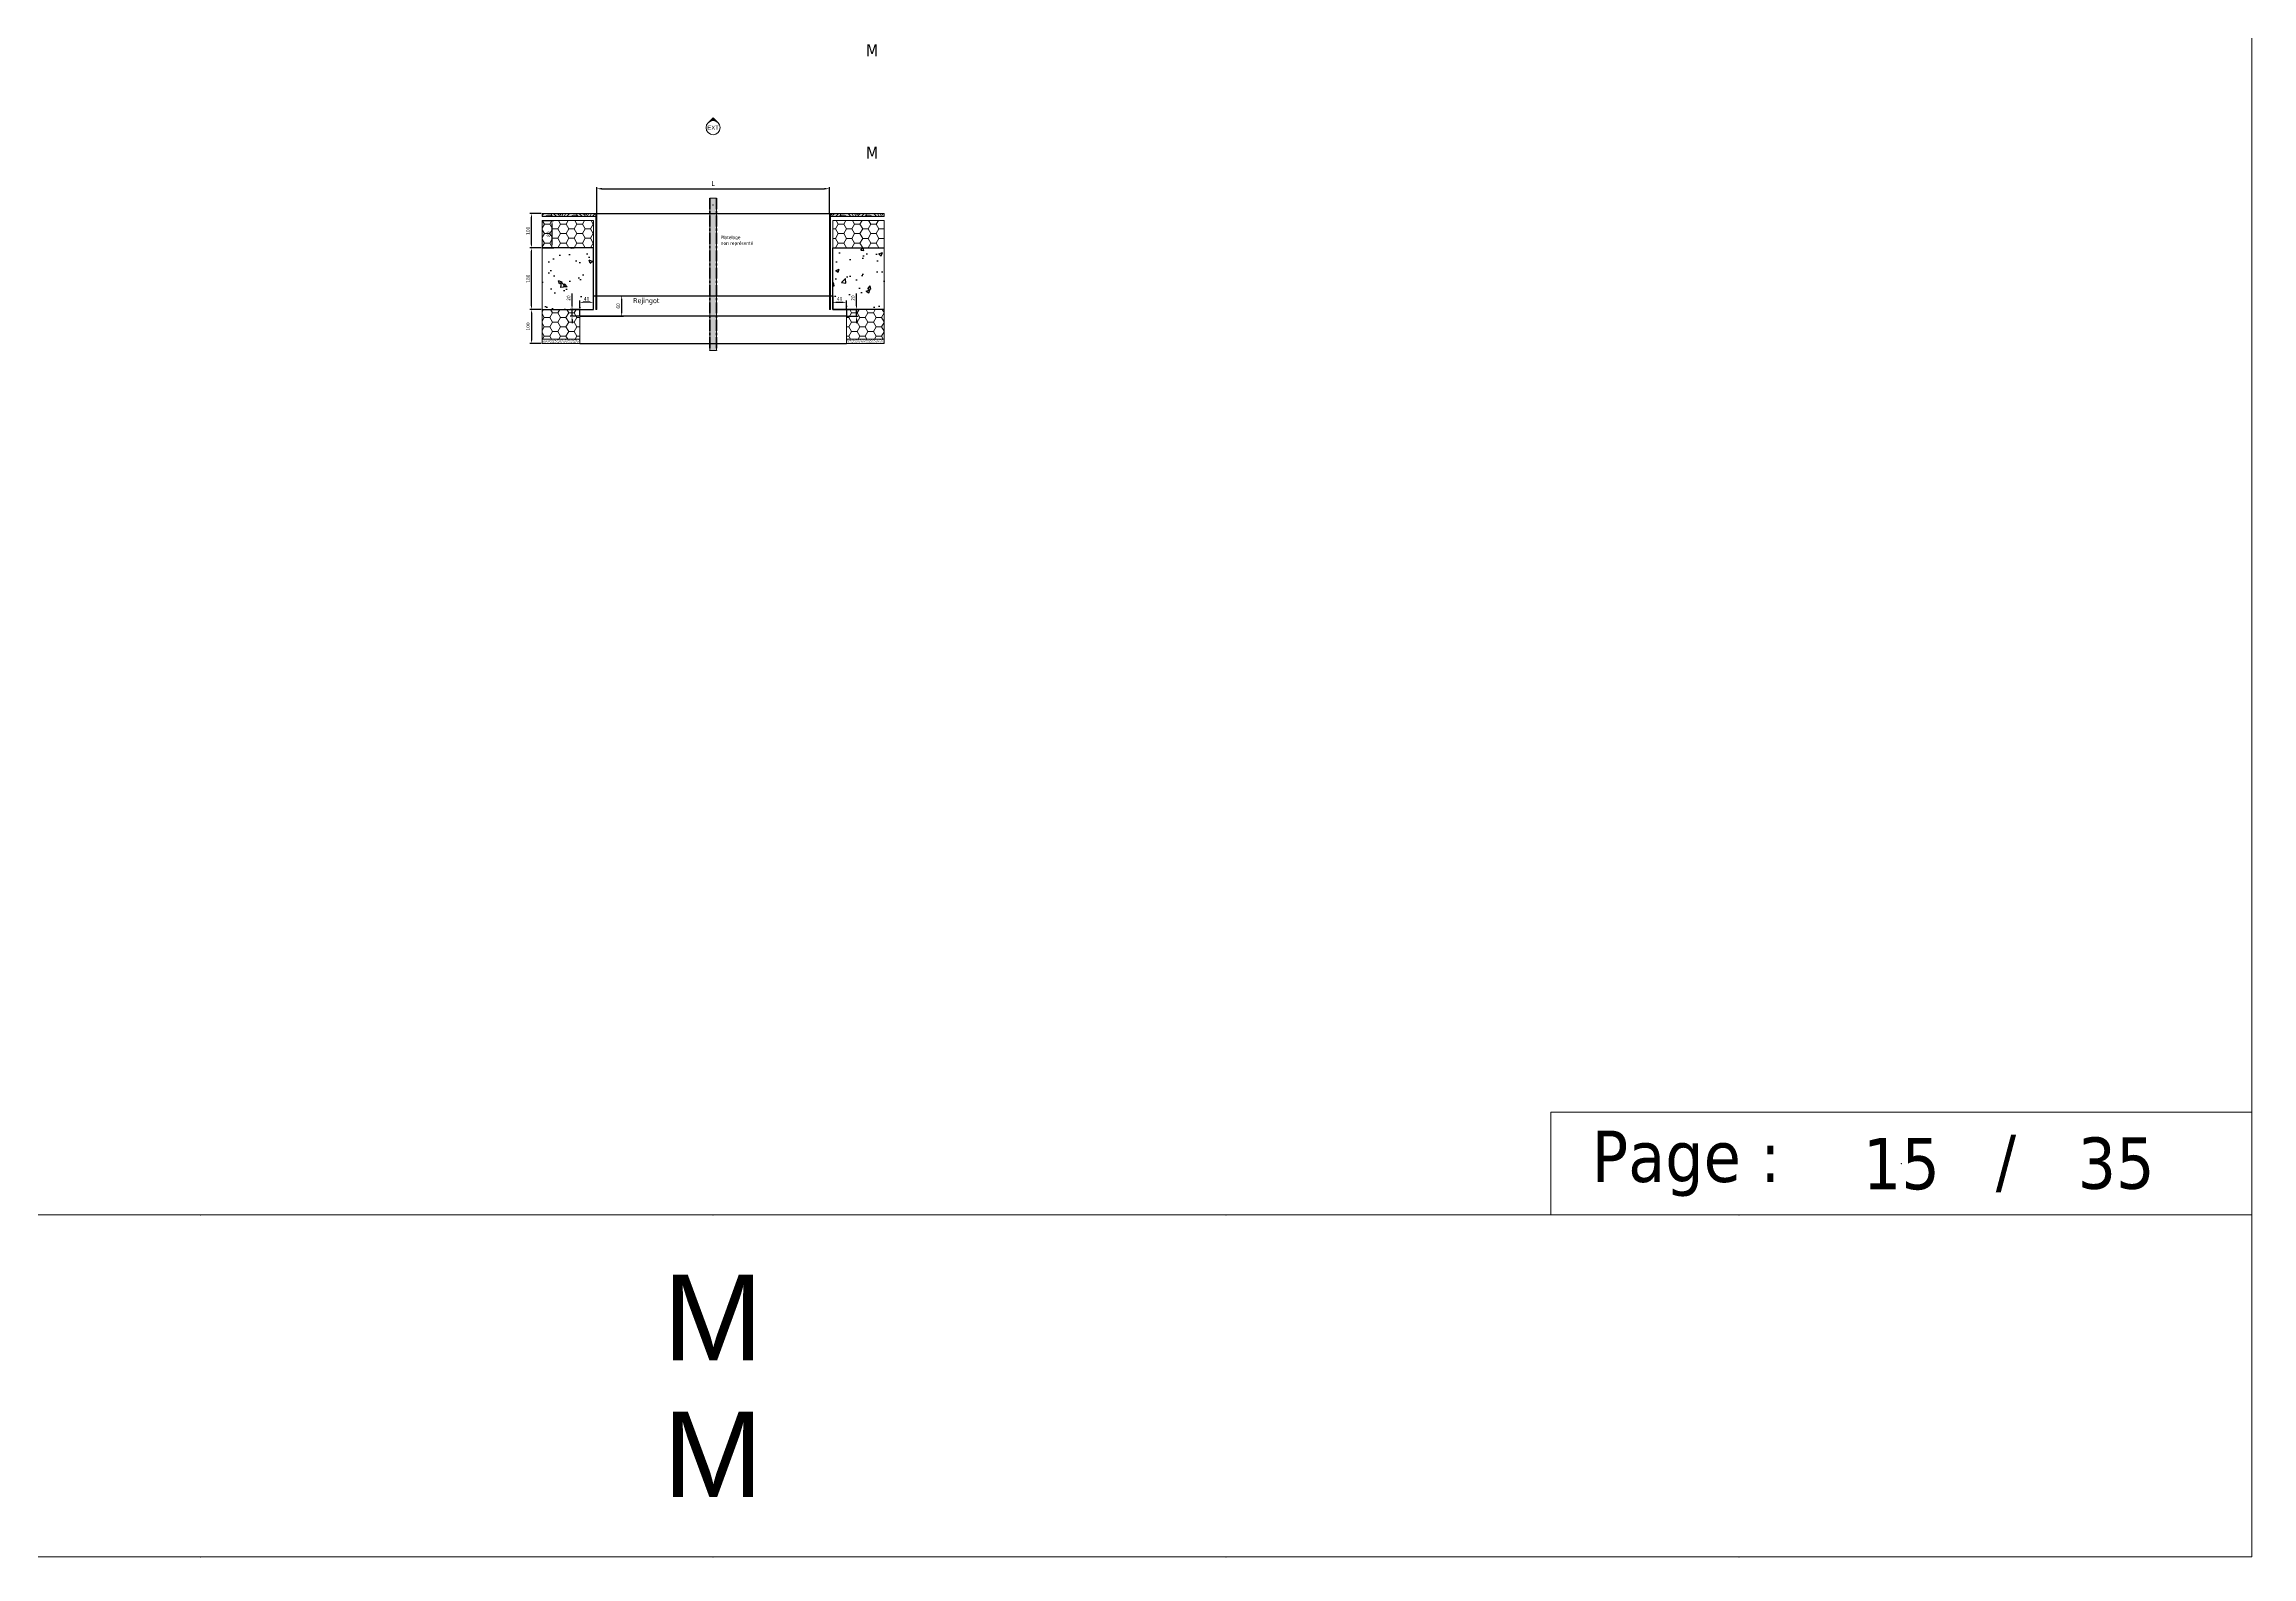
# Model space of a CAD drawing. Header units: millimetres. Extents: x -20000 to 230000, y -17405 to 24510.
# Drawn here: x 123044 to 129500, y 500 to 4924 of the extents above; entities that cross this region are included whole.
import ezdxf
from ezdxf.enums import TextEntityAlignment as Align

# ---------------------------------------------------------------- set-up
doc = ezdxf.new("R2010")
doc.units = ezdxf.units.MM
doc.header["$PDMODE"] = 35
doc.header["$PDSIZE"] = 0.5
doc.linetypes.add('AXES', pattern=[50.800000000000004, 31.75, -6.35, 6.35, -6.35])
doc.layers.get('0').update_dxf_attribs({"lineweight": 13})
doc.layers.get('Defpoints').update_dxf_attribs({"true_color": 0xc2a584})
for name, color, linetype, lineweight in [('0 - 1 (validé)', 3, 'Continuous', 13), ('1 - Aluminium', 150, 'Continuous', 13), ('1 - Axe', 1, 'AXES', 0), ('1 - BETON', 251, 'Continuous', 25), ('1 - Bois', 44, 'Continuous', 13), ('1 - Cartouche', 7, 'Continuous', 13), ('1 - Cotation', 32, 'Continuous', 13), ('1 - Isolant', 132, 'Continuous', 13), ('1 - Platre', 252, 'Continuous', 13), ('1 - Texte', 7, 'Continuous', 13)]:
    doc.layers.add(name, color=color, linetype=linetype, lineweight=lineweight)
for name, color, linetype, lineweight, plot in [('0 - Invisible', 43, 'Continuous', 0, False), ('0 - Trame', 1, 'Continuous', 0, False), ('Intouchable', 252, 'Continuous', 13, False), ('Non visible', 163, 'Continuous', 25, False)]:
    doc.layers.add(name, color=color, linetype=linetype, lineweight=lineweight, plot=plot)
doc.layers.add('1 - Cache', color=7, linetype='Continuous', lineweight=0, true_color=0xffffff)
doc.styles.get("Standard").update_dxf_attribs({"font": 'ARIALUNI.TTF'})
doc.styles.add('Texte Poralu', font='tahomabd.ttf')
doc.dimstyles.new('100 - 1000', dxfattribs={"dimtxt": 15, "dimasz": 15, "dimexe": 5, "dimexo": 2.5, "dimgap": 8, "dimtad": 1, "dimdec": 1, "dimtxsty": 'Texte Poralu', "dimcen": 10, "dimazin": 0, "dimtfac": 1, "dimtdec": 1, "dimtmove": 0, "dimatfit": 3, "dimfxl": 1, "dimarcsym": 0})
doc.dimstyles.new('30 - 1000', dxfattribs={"dimtxt": 10, "dimasz": 10, "dimexe": 5, "dimexo": 2.5, "dimgap": 5, "dimtad": 1, "dimdec": 1, "dimtxsty": 'Texte Poralu', "dimcen": 5, "dimazin": 0, "dimtfac": 1, "dimtdec": 1, "dimtmove": 0, "dimatfit": 3, "dimfxl": 1, "dimarcsym": 0})

# ---------------------------------------------------------------- blocks, each defined once
blk = doc.blocks.new('Cartouche - Total de page')
at = {"layer": '1 - Cartouche', "color": 0, "insert": (0, 0), "char_height": 5, "attachment_point": 5, "style": 'Texte Poralu'}
blk.add_mtext('35', dxfattribs=at)
blk = doc.blocks.new('Cadre Coupe_Elev')
for p in [(3500, 1500), (5000, 1500), (6500, 1500), (8000, 1500), (3500, 500), (5000, 500), (6500, 500), (8000, 500)]:
    blk.add_point(p)
at = {"layer": '0 - Trame'}
for points in [[(500, 500), (9500, 500), (9500, 9500), (500, 9500)], [(500, 1500), (9500, 1500), (9500, 500), (500, 500)]]:
    blk.add_lwpolyline(points, close=True, dxfattribs=at)
at = {"layer": 'Defpoints'}
for p in [(4999.999999999971, 3733.496620553549), (5000, 1200), (5000, 1000), (5000, 800)]:
    blk.add_point(p, dxfattribs=at)
at = {"color": 7}
blk.add_attdef('REPERE_1', text='', height=300, dxfattribs=at).set_placement((1000, 9000), align=Align.MIDDLE_CENTER)
at = {"layer": '1 - Texte', "color": 7}
for tag, p in [('DEFINITION1', (5000, 1200)), ('DEFINITION2', (5000, 800))]:
    blk.add_attdef(tag, text='', height=250, dxfattribs=at).set_placement(p, align=Align.MIDDLE_CENTER)
at = {"layer": 'Non visible', "style": 'Texte Poralu'}
for p in [(5447.11721373623, 4905.799125232807), (5447.11721373623, 4605.799125232807)]:
    blk.add_attdef('REPERE_2', text='', height=35, dxfattribs=at).set_placement(p, align=Align.MIDDLE_LEFT)
blk = doc.blocks.new('*U841')
at = {"layer": '1 - Isolant'}
h = blk.add_hatch(dxfattribs=at)
h.set_pattern_fill('HONEY', color=256, scale=5, style=0)
h.set_pattern_definition([(0, (110.0000906813123, 79.99999999999812), (23.8125, 13.748153225), [15.875, -31.75]), (120, (110.0000906813123, 79.99999999999812), (-23.81249994797095, 13.74815331511695), [15.87499999999995, -31.7499999999999]), (59.99999999999999, (110.0000906813123, 79.99999999999812), (5.202904551637744e-08, 27.49630654011694), [-31.75, 15.875])])
h.paths.add_polyline_path([(-149.9999933903616, 0), (0, -9.094947017729282e-13), (-8.952838470577262e-13, 79.99999999999818), (-149.9999933903625, 79.99999999999906)])
at = {"layer": '0 - Invisible'}
blk.add_lwpolyline([(-149.9999933903625, 79.99999999999906), (-149.9999933903616, 0)], dxfattribs=at)
at = {"layer": '1 - Isolant'}
blk.add_lwpolyline([(-149.9999933903616, 0), (0, 0), (0, 0), (0, -9.094947017729282e-13), (-8.952838470577262e-13, 79.99999999999818), (-149.9999933903625, 79.99999999999906)], dxfattribs=at)
blk = doc.blocks.new('*U1439')
at = {"layer": '1 - Isolant'}
h = blk.add_hatch(dxfattribs=at)
h.set_pattern_fill('HONEY', color=256, scale=5)
h.set_pattern_definition([(0, (204.9998914205589, -1.4210854715202e-14), (23.8125, 13.748153225), [15.875, -31.75]), (120, (204.9998914205589, -1.4210854715202e-14), (-23.81249994797095, 13.74815331511695), [15.87499999999996, -31.74999999999992]), (59.99999999999999, (204.9998914205589, -1.4210854715202e-14), (5.202904551637744e-08, 27.49630654011694), [-31.75, 15.875])])
h.paths.add_polyline_path([(-149.9999999999709, -87.00000000000001), (-149.9999999999709, 0), (-40.00007220401311, 0), (-40.00007220401311, -87.00000000000001)])
at = {"layer": '1 - Platre'}
h = blk.add_hatch(dxfattribs=at)
h.set_pattern_fill('AR-SAND', color=256, scale=0.1)
h.set_pattern_definition([(37.50000000000001, (204.9998914205589, -1.4210854715202e-14), (-0.1600031295984046, 4.894132373293424), [0, -3.860800000000001, 0, -4.318000000000001, 0, -4.1275]), (7.499999999999999, (204.9998914205589, -1.4210854715202e-14), (4.495232831380027, 7.168251005683543), [0, -2.0828, 0, -3.4798, 0, -1.3335]), (327.5, (201.875691420559, -1.4210854715202e-14), (7.90992370241458, 0.01437184678545691), [0, -1.27, 0, -4.572, 0, -5.969]), (317.5, (201.875691420559, -1.4210854715202e-14), (7.635564524722972, 2.229293232572162), [0, -0.635, 0, -2.9972, 0, -3.429])])
h.paths.add_polyline_path([(-149.9999999999709, -100), (-149.9999999999709, -87.00000000000001), (-40.00007220401311, -87.00000000000001), (-40.00007220401311, -100)])
at = {"layer": '0 - Invisible'}
for points in [[(-149.9999999999709, -87.00000000000001), (-149.9999999999709, 0)], [(-149.9999999999709, -100), (-149.9999999999709, -87.00000000000001)]]:
    blk.add_lwpolyline(points, dxfattribs=at)
at = {"layer": '1 - Isolant'}
blk.add_lwpolyline([(-149.9999999999709, 0), (-40.00007220401311, 0), (-40.00007220401311, -87.00000000000001), (-149.9999999999709, -87.00000000000001)], dxfattribs=at)
at = {"layer": '1 - Platre'}
blk.add_lwpolyline([(-149.9999999999709, -87.00000000000001), (-40.00007220401311, -87.00000000000001), (-40.00007220401311, -100), (-149.9999999999709, -100)], dxfattribs=at)
blk = doc.blocks.new('*U1440')
at = {"layer": '1 - Isolant'}
h = blk.add_hatch(dxfattribs=at)
h.set_pattern_fill('HONEY', color=256, scale=5)
h.set_pattern_definition([(0, (79.99994836091537, -1.4210854715202e-14), (23.8125, 13.748153225), [15.875, -31.75]), (120, (79.99994836091537, -1.4210854715202e-14), (-23.81249994797095, 13.74815331511695), [15.87499999999996, -31.74999999999991]), (59.99999999999999, (79.99994836091537, -1.4210854715202e-14), (5.202904551637744e-08, 27.49630654011694), [-31.75, 15.875])])
h.paths.add_polyline_path([(150.0000385328185, -87.00000000000001), (150.0000385328185, 0), (39.99990982809688, 0), (39.99990982809688, -87.00000000000001)])
at = {"layer": '1 - Platre'}
h = blk.add_hatch(dxfattribs=at)
h.set_pattern_fill('AR-SAND', color=256, scale=0.1)
h.set_pattern_definition([(37.50000000000001, (79.99994836091537, -1.4210854715202e-14), (-0.1600031295984046, 4.894132373293424), [0, -3.860800000000001, 0, -4.318000000000001, 0, -4.1275]), (7.499999999999999, (79.99994836091537, -1.4210854715202e-14), (4.495232831380027, 7.168251005683543), [0, -2.0828, 0, -3.4798, 0, -1.3335]), (327.5, (76.87574836091537, -1.4210854715202e-14), (7.90992370241458, 0.01437184678545691), [0, -1.27, 0, -4.572, 0, -5.969]), (317.5, (76.87574836091537, -1.4210854715202e-14), (7.635564524722972, 2.229293232572162), [0, -0.635, 0, -2.9972, 0, -3.429])])
h.paths.add_polyline_path([(150.0000385328185, -100), (150.0000385328185, -87.00000000000001), (39.99990982809688, -87.00000000000001), (39.99990982809688, -100)])
at = {"layer": '0 - Invisible'}
for points in [[(150.0000385328185, -87.00000000000001), (150.0000385328185, 0)], [(150.0000385328185, -100), (150.0000385328185, -87.00000000000001)]]:
    blk.add_lwpolyline(points, dxfattribs=at)
at = {"layer": '1 - Isolant'}
blk.add_lwpolyline([(150.0000385328185, 0), (39.99990982809688, 0), (39.99990982809688, -87.00000000000001), (150.0000385328185, -87.00000000000001)], dxfattribs=at)
at = {"layer": '1 - Platre'}
blk.add_lwpolyline([(150.0000385328185, -87.00000000000001), (39.99990982809688, -87.00000000000001), (39.99990982809688, -100), (150.0000385328185, -100)], dxfattribs=at)
blk = doc.blocks.new('*U842')
at = {"layer": '1 - Isolant'}
h = blk.add_hatch(dxfattribs=at)
h.set_pattern_fill('HONEY', color=256, scale=5, style=0)
h.set_pattern_definition([(0, (110.0000906813141, 79.99999999999812), (23.8125, 13.748153225), [15.875, -31.75]), (120, (110.0000906813141, 79.99999999999812), (-23.81249994797095, 13.74815331511695), [15.87499999999995, -31.7499999999999]), (59.99999999999999, (110.0000906813141, 79.99999999999812), (5.202904551637744e-08, 27.49630654011694), [-31.75, 15.875])])
h.paths.add_polyline_path([(-149.9999933903616, 0), (1.818989403545856e-12, -9.094947017729282e-13), (9.237055564881302e-13, 79.99999999999818), (-149.9999933903625, 79.99999999999906)])
at = {"layer": '0 - Invisible'}
blk.add_lwpolyline([(-149.9999933903625, 79.99999999999906), (-149.9999933903616, 0)], dxfattribs=at)
at = {"layer": '1 - Isolant'}
blk.add_lwpolyline([(-149.9999933903616, 0), (0, 0), (0, 0), (1.818989403545856e-12, -9.094947017729282e-13), (9.237055564881302e-13, 79.99999999999818), (-149.9999933903625, 79.99999999999906)], dxfattribs=at)
blk = doc.blocks.new('*U189')
h = blk.add_hatch(color=256)
edge = h.paths.add_edge_path()
edge.add_line((-2.072522045462071e-13, 29.16815472393788), (-14.58407736196905, 14.58407736197051))
edge.add_arc((1.103117597267565e-11, -1.326938559031979e-11), 20.62500000001327, 90.00000000003098, 134.9999999999927, ccw=False)
edge.add_arc((-8.900435943814897e-12, -8.125056183416809e-12), 20.62500000000813, 45.00000000000222, 89.99999999997573, ccw=False)
edge.add_line((14.58407736196884, 14.58407736197071), (-2.060573933704291e-13, 29.16815472393788))
for p, q in [((0.00170546913411465, 29.16815472393787), (-14.58407736197124, 14.58407736196831)), ((14.58407736196884, 14.58407736197071), (0.00170546913411465, 29.16815472393787))]:
    blk.add_line(p, q)
blk.add_circle((0, 0), 20.625)
at = {"insert": (0, 0), "char_height": 12.5, "attachment_point": 5}
blk.add_mtext('EXT', dxfattribs=at)
blk = doc.blocks.new('*D1606')
at = {"layer": '1 - Cotation', "color": 0, "lineweight": -2, "transparency": 16777216}
for p, q in [((124660.0001191611, 4430.428411648889), (124660.0001191611, 4505.743385365207)), ((124675.0001191611, 4500.743385365207), (125324.9999502224, 4500.743385365207)), ((125339.9999502224, 4430.428411648878), (125339.9999502224, 4505.743385365207))]:
    blk.add_line(p, q, dxfattribs=at)
at = {"layer": '1 - Cotation', "color": 0, "transparency": 16777216}
for points in [[(124675.0001191611, 4503.243385365207), (124675.0001191611, 4498.243385365207), (124660.0001191611, 4500.743385365207)], [(125324.9999502224, 4503.243385365207), (125324.9999502224, 4498.243385365207), (125339.9999502224, 4500.743385365207)]]:
    blk.add_solid(points, dxfattribs=at)
at = {"layer": 'Defpoints', "color": 0, "transparency": 16777216}
for p in [(125339.9999502224, 4500.743385365207), (124660.0001191611, 4427.928411648889), (125339.9999502224, 4427.928411648878)]:
    blk.add_point(p, dxfattribs=at)
at = {"layer": '1 - Cotation', "color": 0, "transparency": 16777216, "insert": (125000.0000346917, 4516.243385365207), "char_height": 15, "attachment_point": 5, "style": 'Texte Poralu'}
blk.add_mtext('L', dxfattribs=at)
blk = doc.blocks.new('*U834')
at = {"layer": '1 - BETON'}
h = blk.add_hatch(dxfattribs=at)
h.set_pattern_fill('CONCRETE', color=256, scale=15, style=0, pattern_type=2)
h.set_pattern_definition([(49.99999999999999, (-49.99996146718152, -20.00000000000003), (107.589027390113, -9.412820247389266), [11.25, -123.75]), (355, (-49.99996146718152, -20.00000000000003), (-20.81270004195, 112.8288200550018), [9, -99]), (100.4514, (-41.03420946718152, -20.78440100000003), (86.77640725710323, 103.415931309143), [9.5610285, -105.1713168]), (46.18420000000002, (-49.99996146718152, 9.999999999999977), (160.0861572938467, -24.82785214935271), [16.87499999999996, -185.6249999999997]), (96.6356, (-36.65944971718152, 7.931003949999974), (140.1994058323055, 146.1176806350663), [14.3415432, -157.75695]), (351.1842, (-49.99996146718152, 9.999999999999977), (140.1992917700441, 146.1177901387987), [13.5, -148.5]), (21, (-34.99996146718152, 2.499999999999975), (89.53605781776925, -60.39283359980082), [11.25, -123.75]), (326.0000000000001, (-34.99996146718152, 2.499999999999975), (36.49729978823726, 108.772506757028), [9, -99]), (71.4514, (-27.53862651718151, -2.532740900000025), (126.0333942872235, 48.37957450649286), [9.5610285, -105.1713168]), (37.50000000000001, (-49.99996146718152, -20.00000000000003), (1.8239782975936, 49.93407807469672), [0, -97.8, 0, -100.5, 0, -99.375]), (7.499999999999999, (-49.99996146718152, -20.00000000000003), (39.46043061632229, 59.16175678235403), [0, -57.3, 0, -95.55, 0, -37.875]), (327.5, (-83.44996146718152, -20.00000000000003), (80.07336542586135, -3.383230760156963), [0, -37.5, 0, -117, 0, -155.25]), (317.5, (-98.44996146718152, -20.00000000000003), (87.47792540135794, 15.01574734984766), [0, -48.75, 0, -77.69999999999999, 0, -110.25])])
h.paths.add_polyline_path([(150.0000385328185, 179.9999999999999), (150.0000385328185, 0), (0, 0), (0, 180)])
at = {"layer": '0 - Invisible'}
blk.add_lwpolyline([(150.0000385328185, 179.9999999999999), (150.0000385328185, 0)], dxfattribs=at)
at = {"layer": '1 - BETON'}
blk.add_lwpolyline([(150.0000385328185, 0), (0, 0), (0, 180), (150.0000385328185, 179.9999999999999)], dxfattribs=at)
blk = doc.blocks.new('*U833')
at = {"layer": '1 - BETON'}
h = blk.add_hatch(dxfattribs=at)
h.set_pattern_fill('CONCRETE', color=256, scale=15, style=0, pattern_type=2)
h.set_pattern_definition([(49.99999999999999, (-50.00000000000003, -20.00000000000003), (107.589027390113, -9.412820247389266), [11.25, -123.75]), (355, (-50.00000000000003, -20.00000000000003), (-20.81270004195, 112.8288200550018), [9, -99]), (100.4514, (-41.03424800000003, -20.78440100000002), (86.77640725710323, 103.415931309143), [9.5610285, -105.1713168]), (46.18420000000002, (-50.00000000000003, 9.999999999999977), (160.0861572938467, -24.82785214935271), [16.87499999999996, -185.6249999999997]), (96.6356, (-36.65948825000003, 7.931003949999974), (140.1994058323055, 146.1176806350663), [14.3415432, -157.75695]), (351.1842, (-50.00000000000003, 9.999999999999977), (140.1992917700441, 146.1177901387987), [13.5, -148.5]), (21, (-35.00000000000003, 2.499999999999975), (89.53605781776925, -60.39283359980082), [11.25, -123.75]), (326.0000000000001, (-35.00000000000003, 2.499999999999975), (36.49729978823726, 108.772506757028), [9, -99]), (71.4514, (-27.53866505000002, -2.532740900000025), (126.0333942872235, 48.37957450649286), [9.5610285, -105.1713168]), (37.50000000000001, (-50.00000000000003, -20.00000000000003), (1.8239782975936, 49.93407807469672), [0, -97.8, 0, -100.5, 0, -99.375]), (7.499999999999999, (-50.00000000000003, -20.00000000000003), (39.46043061632229, 59.16175678235403), [0, -57.3, 0, -95.55, 0, -37.875]), (327.5, (-83.45000000000003, -20.00000000000003), (80.07336542586135, -3.383230760156963), [0, -37.5, 0, -117, 0, -155.25]), (317.5, (-98.45000000000003, -20.00000000000003), (87.47792540135794, 15.01574734984766), [0, -48.75, 0, -77.69999999999999, 0, -110.25])])
h.paths.add_polyline_path([(150, 179.9999999999999), (150, 0), (0, 0), (0, 180)])
at = {"layer": '0 - Invisible'}
blk.add_lwpolyline([(150, 179.9999999999999), (150, 0)], dxfattribs=at)
at = {"layer": '1 - BETON'}
blk.add_lwpolyline([(150, 0), (0, 0), (0, 180), (150, 179.9999999999999)], dxfattribs=at)
blk = doc.blocks.new('*D1607')
at = {"layer": 'Defpoints', "color": 0, "lineweight": -2, "transparency": 16777216}
for p, q in [((124497.5, 4327.928406744617), (124463.9794689515, 4327.928406744617)), ((124468.9794689515, 4157.928406744617), (124468.9794689515, 4317.928406744617)), ((124497.5, 4147.928406744617), (124463.9794689515, 4147.928406744617))]:
    blk.add_line(p, q, dxfattribs=at)
at = {"layer": 'Defpoints', "color": 0, "transparency": 16777216}
for p in [(124468.9794689515, 4327.928406744617), (124500, 4327.928406744617), (124500, 4147.928406744617)]:
    blk.add_point(p, dxfattribs=at)
for points in [[(124467.3128022848, 4317.928406744617), (124470.6461356181, 4317.928406744617), (124468.9794689515, 4327.928406744617)], [(124467.3128022848, 4157.928406744617), (124470.6461356181, 4157.928406744617), (124468.9794689515, 4147.928406744617)]]:
    blk.add_solid(points, dxfattribs=at)
at = {"layer": 'Defpoints', "color": 0, "transparency": 16777216, "insert": (124458.7511277829, 4237.928406744637), "char_height": 10, "attachment_point": 5, "rotation": 90, "style": 'Texte Poralu'}
blk.add_mtext('180', dxfattribs=at)
blk = doc.blocks.new('*D1608')
at = {"layer": '1 - Cotation', "color": 0, "lineweight": -2, "transparency": 16777216}
for p, q in [((124497.5, 4147.928406744617), (124463.9794689515, 4147.928406744617)), ((124468.9794689515, 4137.928406744617), (124468.9794689515, 4057.928406744617)), ((124497.5, 4047.928406744617), (124463.9794689515, 4047.928406744617))]:
    blk.add_line(p, q, dxfattribs=at)
at = {"layer": '1 - Cotation', "color": 0, "transparency": 16777216}
for points in [[(124467.3128022848, 4137.928406744617), (124470.6461356181, 4137.928406744617), (124468.9794689515, 4147.928406744617)], [(124467.3128022848, 4057.928406744617), (124470.6461356181, 4057.928406744617), (124468.9794689515, 4047.928406744617)]]:
    blk.add_solid(points, dxfattribs=at)
at = {"layer": 'Defpoints', "color": 0, "transparency": 16777216}
for p in [(124500, 4147.928406744617), (124468.9794689515, 4047.928406744617), (124500, 4047.928406744617)]:
    blk.add_point(p, dxfattribs=at)
at = {"layer": '1 - Cotation', "color": 0, "transparency": 16777216, "insert": (124458.7746334914, 4097.928406744637), "char_height": 10, "attachment_point": 5, "rotation": 90, "style": 'Texte Poralu'}
blk.add_mtext('100', dxfattribs=at)
blk = doc.blocks.new('*D1609')
at = {"layer": '1 - Cotation', "color": 0, "lineweight": -2, "transparency": 16777216}
for p, q in [((124652.499903728, 4187.928406744628), (124737.6217910649, 4187.928406744628)), ((124732.6217910649, 4137.928406744617), (124732.6217910649, 4177.928406744628)), ((124612.499927796, 4127.928406744617), (124737.6217910649, 4127.928406744617))]:
    blk.add_line(p, q, dxfattribs=at)
at = {"layer": '1 - Cotation', "color": 0, "transparency": 16777216}
for points in [[(124730.9551243983, 4177.928406744628), (124734.2884577316, 4177.928406744628), (124732.6217910649, 4187.928406744628)], [(124730.9551243983, 4137.928406744617), (124734.2884577316, 4137.928406744617), (124732.6217910649, 4127.928406744617)]]:
    blk.add_solid(points, dxfattribs=at)
at = {"layer": 'Defpoints', "color": 0, "transparency": 16777216}
for p in [(124649.999903728, 4187.928406744628), (124732.6217910649, 4187.928406744628), (124609.999927796, 4127.928406744617)]:
    blk.add_point(p, dxfattribs=at)
at = {"layer": '1 - Cotation', "color": 0, "transparency": 16777216, "insert": (124722.4169556049, 4157.928406744642), "char_height": 10, "attachment_point": 5, "rotation": 90, "style": 'Texte Poralu'}
blk.add_mtext('60', dxfattribs=at)
blk = doc.blocks.new('*D1610')
at = {"layer": 'Defpoints', "color": 0, "lineweight": -2, "transparency": 16777216}
for p, q in [((124497.4998473639, 4427.927998227089), (124463.9794689515, 4427.927998227089)), ((124468.9794689515, 4337.928406744617), (124468.9794689515, 4417.927998227089)), ((124497.5, 4327.928406744617), (124463.9794689515, 4327.928406744617))]:
    blk.add_line(p, q, dxfattribs=at)
at = {"layer": 'Defpoints', "color": 0, "transparency": 16777216}
for p in [(124468.9794689515, 4427.927998227089), (124499.9998473639, 4427.927998227089), (124500, 4327.928406744617)]:
    blk.add_point(p, dxfattribs=at)
for points in [[(124467.3128022848, 4417.927998227089), (124470.6461356181, 4417.927998227089), (124468.9794689515, 4427.927998227089)], [(124467.3128022848, 4337.928406744617), (124470.6461356181, 4337.928406744617), (124468.9794689515, 4327.928406744617)]]:
    blk.add_solid(points, dxfattribs=at)
at = {"layer": 'Defpoints', "color": 0, "transparency": 16777216, "insert": (124458.7746334914, 4377.928202485873), "char_height": 10, "attachment_point": 5, "rotation": 90, "style": 'Texte Poralu'}
blk.add_mtext('100', dxfattribs=at)
blk = doc.blocks.new('*U844')
at = {"layer": '1 - Aluminium'}
h = blk.add_hatch(dxfattribs=at)
h.set_pattern_fill('ANSI32,_I', color=256, scale=0.5, style=2)
h.set_pattern_definition([(45, (-67442.98265020993, -44957.63873603865), (-3.367596045400933, 3.367596045400933), []), (45, (-67440.73758520994, -44957.63873603865), (-3.367596045400933, 3.367596045400933), [])])
h.paths.add_polyline_path([(0, 0), (3, 0), (3, 280.0000049042504), (0, 280.0000049042504)])
at = {"layer": '1 - Cache'}
h = blk.add_hatch(color=256, dxfattribs=at)
h.dxf.hatch_style = 2
h.paths.add_polyline_path([(0, 0), (3, 0), (3, 280.0000049042504), (0, 280.0000049042504)])
at = {"layer": '1 - Aluminium'}
blk.add_lwpolyline([(0, 0), (3, 0), (3, 280.0000049042504), (0, 280.0000049042504)], close=True, dxfattribs=at)
blk = doc.blocks.new('*U843')
at = {"layer": '1 - Bois'}
h = blk.add_hatch(dxfattribs=at)
h.set_pattern_fill('352', color=256, scale=75, style=0, pattern_type=2)
h.set_pattern_definition([(0, (158.2501443578496, -17), (75, 75), [22.5, -52.5]), (0, (158.2501443578496, -13.25), (75, 75), [22.5, -52.5]), (0, (162.0001443578496, -5.75), (75, 75), [15, -60]), (0, (165.7501443578496, 1.75), (75, 75), [11.25, -63.75]), (0, (165.7501443578496, 9.25), (75, 75), [7.5, -67.5]), (0, (147.0001443578496, 16.75), (75, 75), [3.75, -18.75, 3.75, -48.75]), (0, (158.2501443578496, 20.5), (75, 75), [3.75, -30, 11.25, -30]), (0, (173.2501443578496, 24.25), (75, 75), [3.75, -3.75, 3.75, -63.75]), (0, (169.5001443578496, 28), (75, 75), [3.75, -71.25]), (0, (165.7501443578496, 35.5), (75, 75), [11.25, -63.75]), (0, (165.7501443578496, 43), (75, 75), [15, -60]), (0, (162.0001443578496, 50.5), (75, 75), [18.75, -22.5, 3.75, -30]), (90, (132.0001443578496, 5.5), (-74.99999999999999, 75), [3.75, -7.5, 18.75, -45]), (90, (135.7501443578496, 13), (-74.99999999999999, 75), [3.75, -3.75, 11.25, -56.25]), (90, (139.5001443578496, 43), (-74.99999999999999, 75), [7.5, -67.5]), (90, (143.2501443578496, 13), (-74.99999999999999, 75), [15, -22.5, 3.75, -33.75]), (90, (147.0001443578496, 54.25), (-74.99999999999999, 75), [3.75, -71.25]), (90, (150.7501443578496, 16.75), (-74.99999999999999, 75), [11.25, -63.75]), (90, (158.2501443578496, 20.5), (-74.99999999999999, 75), [7.5, -67.5]), (90, (165.7501443578496, 20.5), (-74.99999999999999, 75), [3.75, -11.25, 11.25, -48.75]), (90, (169.5001443578496, 24.25), (-74.99999999999999, 75), [3.75, -71.25]), (90, (173.2501443578496, 9.25), (-74.99999999999999, 75), [10.5, -64.5]), (90, (177.0001443578496, -5.75), (-74.99999999999999, 75), [7.5, -67.5]), (90, (184.5001443578496, 24.25), (-74.99999999999999, 75), [3.75, -71.25]), (90, (192.0001443578496, 20.5), (-74.99999999999999, 75), [11.25, -63.75]), (90, (199.5001443578496, 20.5), (-74.99999999999999, 75), [11.25, -63.75]), (45, (188.2501443578496, -9.5), (8.326672684688674e-15, 75.00000000142686), [5.30325, -5.30325, 5.30325, -90.15626715]), (45, (173.2501443578496, 9.25), (8.326672684688674e-15, 75.00000000142686), [10.6065, -95.45951715]), (45, (143.2501443578496, 46.75), (8.326672684688674e-15, 75.00000000142686), [10.6065, -95.45951715]), (45, (158.2501443578496, 28), (8.326672684688674e-15, 75.00000000142686), [10.6065, -95.45951715]), (45, (162.0001443578496, 13), (8.326672684688674e-15, 75.00000000142686), [10.6065, -95.45951715]), (45, (184.5001443578496, -2), (8.326672684688674e-15, 75.00000000142686), [10.6065, -95.45951715]), (45, (177.0001443578496, 1.75), (8.326672684688674e-15, 75.00000000142686), [15.9099, -90.15611715]), (45, (154.5001443578496, 35.5), (8.326672684688674e-15, 75.00000000142686), [5.30325, -100.76276715]), (45, (150.7501443578496, 43), (8.326672684688674e-15, 75.00000000142686), [5.30325, -100.76276715]), (45, (180.7501443578496, 43), (8.326672684688674e-15, 75.00000000142686), [5.30325, -100.76276715]), (45, (150.7501443578496, 5.5), (8.326672684688674e-15, 75.00000000142686), [5.30325, -100.76276715]), (45, (192.0001443578496, 31.75), (8.326672684688674e-15, 75.00000000142686), [5.30325, -100.76276715]), (45, (165.7501443578496, 24.25), (8.326672684688674e-15, 75.00000000142686), [5.30325, -100.76276715]), (45, (173.2501443578496, 31.75), (8.326672684688674e-15, 75.00000000142686), [5.30325, -100.76276715]), (135, (169.5001443578496, 16.75), (-75.00000000142686, 8.326672684688674e-15), [5.30325, -5.30325, 15.9099, -79.54961714999999]), (135, (180.7501443578496, 16.75), (-75.00000000142686, 8.326672684688674e-15), [5.30325, -100.76276715]), (135, (180.7501443578496, -9.5), (-75.00000000142686, 8.326672684688674e-15), [5.30325, -100.76276715]), (135, (165.7501443578496, 9.25), (-75.00000000142686, 8.326672684688674e-15), [5.30325, -100.76276715]), (135, (177.0001443578496, 24.25), (-75.00000000142686, 8.326672684688674e-15), [5.30325, -100.76276715]), (135, (158.2501443578496, 5.5), (-75.00000000142686, 8.326672684688674e-15), [5.30325, -100.76276715]), (135, (188.2501443578496, 5.5), (-75.00000000142686, 8.326672684688674e-15), [5.30325, -100.76276715]), (135, (135.7501443578496, -17), (-75.00000000142686, 8.326672684688674e-15), [5.30325, -100.76276715]), (135, (139.5001443578496, -13.25), (-75.00000000142686, 8.326672684688674e-15), [10.6065, -95.45951715]), (135, (143.2501443578496, -9.5), (-75.00000000142686, 8.326672684688674e-15), [10.6065, -95.45951715]), (135, (150.7501443578496, -9.5), (-75.00000000142686, 8.326672684688674e-15), [10.6065, -95.45951715]), (135, (154.5001443578496, -2), (-75.00000000142686, 8.326672684688674e-15), [10.6065, -95.45951715]), (135, (184.5001443578496, 28), (-75.00000000142686, 8.326672684688674e-15), [10.6065, -95.45951715]), (135, (199.5001443578496, -9.5), (-75.00000000142686, 8.326672684688674e-15), [10.6065, -95.45951715]), (135, (203.2501443578496, 50.5), (-75.00000000142686, 8.326672684688674e-15), [10.6065, -95.45951715]), (135, (203.2501443578496, 43), (-75.00000000142686, 8.326672684688674e-15), [10.6065, -95.45951715]), (135, (195.7501443578496, 39.25), (-75.00000000142686, 8.326672684688674e-15), [10.6065, -95.45951715]), (135, (143.2501443578496, 39.25), (-75.00000000142686, 8.326672684688674e-15), [15.9099, -90.15611715]), (135, (192.0001443578496, 31.75), (-75.00000000142686, 8.326672684688674e-15), [15.9099, -90.15611715]), (26.56505119999999, (150.7501443578496, 54.25), (75.00000000000706, 3.000483611570459e-08), [8.385, -159.320098275]), (26.56505119999999, (150.7501443578496, 16.75), (75.00000000000706, 3.000483611570459e-08), [8.385, -159.320098275]), (26.56505119999999, (158.2501443578496, 39.25), (75.00000000000706, 3.000483611570459e-08), [8.385, -159.320098275]), (26.56505119999999, (180.7501443578496, -13.25), (75.00000000000706, 3.000483611570459e-08), [8.385, -159.320098275]), (26.56505119999999, (177.0001443578496, -5.75), (75.00000000000706, 3.000483611570459e-08), [8.385, -159.320098275]), (26.56505119999999, (154.5001443578496, 9.25), (75.00000000000706, 3.000483611570459e-08), [8.385, -159.320098275]), (26.56505119999999, (154.5001443578496, 46.75), (75.00000000000706, 3.000483611570459e-08), [8.385, -159.320098275]), (26.56505119999999, (177.0001443578496, 24.25), (75.00000000000706, 3.000483611570459e-08), [16.77, -150.935098275]), (63.43494882, (177.0001443578496, 35.5), (3.824898731075166e-09, 75.00000000000705), [8.384999999999982, -159.3200982749997]), (63.43494882, (188.2501443578496, 13), (3.824898731075166e-09, 75.00000000000705), [8.384999999999982, -159.3200982749997]), (63.43494882, (150.7501443578496, 28), (3.824898731075166e-09, 75.00000000000705), [8.384999999999982, -159.3200982749997]), (63.43494882, (135.7501443578496, 31.75), (3.824898731075166e-09, 75.00000000000705), [8.384999999999982, -159.3200982749997]), (63.43494882, (180.7501443578496, 16.75), (3.824898731075166e-09, 75.00000000000705), [8.384999999999982, -159.3200982749997]), (63.43494882, (173.2501443578496, 16.75), (3.824898731075166e-09, 75.00000000000705), [8.384999999999982, -159.3200982749997]), (63.43494882, (143.2501443578496, 28), (3.824898731075166e-09, 75.00000000000705), [16.76999999999996, -150.9350982749997]), (63.43494882, (199.5001443578496, 1.75), (3.824898731075166e-09, 75.00000000000705), [16.76999999999996, -150.9350982749997]), (63.43494882, (192.0001443578496, 5.5), (3.824898731075166e-09, 75.00000000000705), [16.76999999999996, -150.9350982749997]), (116.5650512, (132.0001443578496, -5.75), (-3.000486109572265e-08, 75.00000000000705), [8.384999999999982, -159.3200982749997]), (116.5650512, (132.0001443578496, 35.5), (-3.000486109572265e-08, 75.00000000000705), [8.384999999999982, -159.3200982749997]), (116.5650512, (147.0001443578496, -17), (-3.000486109572265e-08, 75.00000000000705), [8.384999999999982, -159.3200982749997]), (116.5650512, (139.5001443578496, 50.5), (-3.000486109572265e-08, 75.00000000000705), [8.384999999999982, -159.3200982749997]), (116.5650512, (147.0001443578496, 5.5), (-3.000486109572265e-08, 75.00000000000705), [8.384999999999982, -159.3200982749997]), (116.5650512, (162.0001443578496, 13), (-3.000486109572265e-08, 75.00000000000705), [8.384999999999982, -159.3200982749997]), (116.5650512, (169.5001443578496, 28), (-3.000486109572265e-08, 75.00000000000705), [8.384999999999982, -159.3200982749997]), (116.5650512, (135.7501443578496, -2), (2.408598827469133e-05, 75.00001205800363), [8.384999999999982, -159.3200982749997]), (116.5650512, (154.5001443578496, 9.25), (-3.000486109572265e-08, 75.00000000000705), [8.384999999999982, -159.3200982749997]), (116.5650512, (177.0001443578496, 1.75), (-3.000486109572265e-08, 75.00000000000705), [8.384999999999982, -159.3200982749997]), (116.5650512, (184.5001443578496, 9.25), (-3.000486109572265e-08, 75.00000000000705), [8.384999999999982, -159.3200982749997]), (116.5650512, (199.5001443578496, 31.75), (-3.000486109572265e-08, 75.00000000000705), [8.384999999999982, -159.3200982749997]), (116.5650512, (143.2501443578496, 54.25), (-3.000486109572265e-08, 75.00000000000705), [8.384999999999982, -159.3200982749997]), (116.5650512, (132.0001443578496, 50.5), (-3.000486109572265e-08, 75.00000000000705), [16.76999999999996, -150.9350982749997]), (116.5650512, (143.2501443578496, -2), (-3.000486109572265e-08, 75.00000000000705), [16.76999999999996, -150.9350982749997]), (153.43494882, (132.0001443578496, -13.25), (-75.00000000000705, 3.82492371109322e-09), [8.385, -159.320098275]), (153.43494882, (195.7501443578496, -17), (-75.00000000000705, 3.82492371109322e-09), [8.385, -159.320098275]), (153.43494882, (192.0001443578496, 20.5), (-75.00000000000705, 3.82492371109322e-09), [8.385, -159.320098275]), (153.43494882, (162.0001443578496, -5.75), (-75.00000000000705, 3.82492371109322e-09), [8.385, -159.320098275]), (153.43494882, (158.2501443578496, -13.25), (-75.00000000000705, 3.82492371109322e-09), [8.385, -159.320098275]), (153.43494882, (165.7501443578496, 1.75), (-75.00000000000705, 3.82492371109322e-09), [8.385, -159.320098275]), (153.43494882, (188.2501443578496, 46.75), (-75.00000000000705, 3.82492371109322e-09), [8.385, -159.320098275]), (153.43494882, (195.7501443578496, 50.5), (-75.00000000000705, 3.82492371109322e-09), [16.77, -150.935098275])])
h.paths.add_polyline_path([(0, 0), (157.0001443578496, 0), (157.0001443578496, 8), (0, 8)])
at = {"layer": '1 - Cache'}
h = blk.add_hatch(color=256, dxfattribs=at)
h.dxf.hatch_style = 2
h.paths.add_polyline_path([(0, 0), (157.0001443578496, 0), (157.0001443578496, 8), (0, 8)])
at = {"layer": '1 - Bois'}
blk.add_lwpolyline([(0, 0), (157.0001443578496, 0), (157.0001443578496, 8), (0, 8)], close=True, dxfattribs=at)
blk = doc.blocks.new('*D1611')
at = {"layer": 'Defpoints', "color": 0, "lineweight": -2, "transparency": 16777216}
for p, q in [((124502.4999748033, 4407.928301654999), (124534.0047914788, 4407.928301654999)), ((124529.0047914788, 4337.928301655019), (124529.0047914788, 4397.928301654999)), ((124502.5000308511, 4327.928301655019), (124534.0047914788, 4327.928301655019))]:
    blk.add_line(p, q, dxfattribs=at)
at = {"layer": 'Defpoints', "color": 0, "transparency": 16777216}
for p in [(124499.9999748033, 4407.928301654999), (124529.0047914788, 4407.928301654999), (124500.0000308511, 4327.928301655019)]:
    blk.add_point(p, dxfattribs=at)
for points in [[(124527.3381248121, 4397.928301654999), (124530.6714581455, 4397.928301654999), (124529.0047914788, 4407.928301654999)], [(124527.3381248121, 4337.928301655019), (124530.6714581455, 4337.928301655019), (124529.0047914788, 4327.928301655019)]]:
    blk.add_solid(points, dxfattribs=at)
at = {"layer": 'Defpoints', "color": 0, "transparency": 16777216, "insert": (124518.7764503102, 4367.928301655029), "char_height": 10, "attachment_point": 5, "rotation": 90, "style": 'Texte Poralu'}
blk.add_mtext('80', dxfattribs=at)
blk = doc.blocks.new('*D1614')
at = {"layer": '1 - Cotation', "color": 0, "lineweight": -2, "transparency": 16777216}
for p, q in [((124610, 4150.428406744617), (124610, 4173.551336453995)), ((124640, 4168.551336453995), (124620, 4168.551336453995)), ((124650, 4150.428406744617), (124650, 4173.551336453995))]:
    blk.add_line(p, q, dxfattribs=at)
at = {"layer": '1 - Cotation', "color": 0, "transparency": 16777216}
for points in [[(124620, 4170.218003120662), (124620, 4166.884669787328), (124610, 4168.551336453995)], [(124640, 4170.218003120662), (124640, 4166.884669787328), (124650, 4168.551336453995)]]:
    blk.add_solid(points, dxfattribs=at)
at = {"layer": 'Defpoints', "color": 0, "transparency": 16777216}
for p in [(124610, 4168.551336453995), (124610, 4147.928406744617), (124650, 4147.928406744617)]:
    blk.add_point(p, dxfattribs=at)
at = {"layer": '1 - Cotation', "color": 0, "transparency": 16777216, "insert": (124630, 4178.756171914035), "char_height": 10, "attachment_point": 5, "style": 'Texte Poralu'}
blk.add_mtext('40', dxfattribs=at)
blk = doc.blocks.new('*D1615')
at = {"layer": '1 - Cotation', "color": 0, "lineweight": -2, "transparency": 16777216}
for p, q in [((125350, 4150.428406744617), (125350, 4173.551336453995)), ((125360, 4168.551336453995), (125380.0000901719, 4168.551336453995)), ((125390.0000901719, 4150.428406744617), (125390.0000901719, 4173.551336453995))]:
    blk.add_line(p, q, dxfattribs=at)
at = {"layer": '1 - Cotation', "color": 0, "transparency": 16777216}
for points in [[(125360, 4170.218003120662), (125360, 4166.884669787328), (125350, 4168.551336453995)], [(125380.0000901719, 4170.218003120662), (125380.0000901719, 4166.884669787328), (125390.0000901719, 4168.551336453995)]]:
    blk.add_solid(points, dxfattribs=at)
at = {"layer": 'Defpoints', "color": 0, "transparency": 16777216}
for p in [(125350, 4147.928406744617), (125390.0000901719, 4168.551336453995), (125390.0000901719, 4147.928406744617)]:
    blk.add_point(p, dxfattribs=at)
at = {"layer": '1 - Cotation', "color": 0, "transparency": 16777216, "insert": (125370.000045086, 4178.756171914035), "char_height": 10, "attachment_point": 5, "style": 'Texte Poralu'}
blk.add_mtext('40', dxfattribs=at)
blk = doc.blocks.new('*U1394')
at = {"layer": '1 - Cache'}
blk.add_hatch(color=256, dxfattribs=at).paths.add_polyline_path([(-10.00098641521721, 19.99950676198393), (-9.97903840574168, -425.0004980936185), (10.02096156993235, -424.9995116662382), (9.999013560456817, 20.00049318936413)])
at = {"layer": '0 - Invisible'}
blk.add_lwpolyline([(-10.00098641521721, 19.99950676198393), (-9.97903840574168, -425.0004980936185), (10.02096156993235, -424.9995116662382), (9.999013560456817, 20.00049318936413)], close=True, dxfattribs=at)
for p in [(0, 0), (0.01997515471514388, -405.0000049042542)]:
    blk.add_point(p, dxfattribs=at)
at = {"layer": '1 - Axe', "lineweight": 50}
for p, q in [((-10.00098641521721, 19.99950676198393), (-9.97903840574168, -425.0004980936185)), ((9.999013560456817, 20.00049318936413), (10.02096156993235, -424.9995116662382))]:
    blk.add_line(p, q, dxfattribs=at)
blk = doc.blocks.new('*D1616')
at = {"layer": '1 - Cotation', "color": 0, "lineweight": -2, "transparency": 16777216}
for p, q in [((124607.5, 4147.928406744617), (124582.4382730164, 4147.928406744617)), ((124587.4382730164, 4157.928406744617), (124587.4382730164, 4193.90557262776)), ((124587.4382730164, 4127.928406744617), (124587.4382730164, 4147.928406744617)), ((124607.499927796, 4127.928406744617), (124582.4382730164, 4127.928406744617)), ((124587.4382730164, 4117.928406744617), (124587.4382730164, 4107.928406744617))]:
    blk.add_line(p, q, dxfattribs=at)
at = {"layer": '1 - Cotation', "color": 0, "transparency": 16777216}
for points in [[(124585.7716063498, 4157.928406744617), (124589.1049396831, 4157.928406744617), (124587.4382730164, 4147.928406744617)], [(124585.7716063498, 4117.928406744617), (124589.1049396831, 4117.928406744617), (124587.4382730164, 4127.928406744617)]]:
    blk.add_solid(points, dxfattribs=at)
at = {"layer": 'Defpoints', "color": 0, "transparency": 16777216}
for p in [(124587.4382730164, 4147.928406744617), (124610, 4147.928406744617), (124609.999927796, 4127.928406744617)]:
    blk.add_point(p, dxfattribs=at)
at = {"layer": '1 - Cotation', "color": 0, "transparency": 16777216, "insert": (124577.2334375564, 4180.916989686209), "char_height": 10, "attachment_point": 5, "rotation": 90, "style": 'Texte Poralu'}
blk.add_mtext('20', dxfattribs=at)
blk = doc.blocks.new('*D1617')
at = {"layer": '1 - Cotation', "color": 0, "lineweight": -2, "transparency": 16777216}
for p, q in [((125392.5000901719, 4147.928406744617), (125424.1338044062, 4147.928406744617)), ((125419.1338044062, 4157.928406744617), (125419.1338044062, 4193.90557262776)), ((125419.1338044062, 4127.928406744621), (125419.1338044062, 4147.928406744617)), ((125392.4999098281, 4127.928406744621), (125424.1338044062, 4127.928406744621)), ((125419.1338044062, 4117.928406744621), (125419.1338044062, 4107.928406744621))]:
    blk.add_line(p, q, dxfattribs=at)
at = {"layer": '1 - Cotation', "color": 0, "transparency": 16777216}
for points in [[(125417.4671377395, 4157.928406744617), (125420.8004710729, 4157.928406744617), (125419.1338044062, 4147.928406744617)], [(125417.4671377395, 4117.928406744621), (125420.8004710729, 4117.928406744621), (125419.1338044062, 4127.928406744621)]]:
    blk.add_solid(points, dxfattribs=at)
at = {"layer": 'Defpoints', "color": 0, "transparency": 16777216}
for p in [(125390.0000901719, 4147.928406744617), (125419.1338044062, 4147.928406744617), (125389.9999098281, 4127.928406744621)]:
    blk.add_point(p, dxfattribs=at)
at = {"layer": '1 - Cotation', "color": 0, "transparency": 16777216, "insert": (125408.9289689462, 4180.916989686209), "char_height": 10, "attachment_point": 5, "rotation": 90, "style": 'Texte Poralu'}
blk.add_mtext('20', dxfattribs=at)

msp = doc.modelspace()

# ---------------------------------------------------------------- linework, layer by layer
at = {"layer": '1 - BETON'}
msp.add_line((124610.0398883314, 4047.928406744617), (125389.9999159282, 4047.928406744617), dxfattribs=at)
msp.add_lwpolyline([(124610, 4147.928406744617), (124650, 4147.928406744617), (124649.999903728, 4187.928406744628), (125349.9999502222, 4187.928406744628), (125350, 4147.928406744617), (125390.0000901719, 4147.928406744617), (125389.9999098281, 4127.928406744621), (124609.999927796, 4127.928406744617)], close=True, dxfattribs=at)
at = {"layer": 'Defpoints', "ltscale": 2}
msp.add_line((124660.0001191611, 4427.928411648889), (125339.9999502224, 4427.928411648878), dxfattribs=at)
at = {"layer": 'Intouchable'}
msp.add_lwpolyline([(127450.0000000019, 1500), (129500, 1500), (129500, 1799.999999999302), (127450.0000000019, 1799.999999999302)], close=True, dxfattribs=at)
msp.add_point((128475.0000000007, 1649.999999999302), dxfattribs=at)

# ---------------------------------------------------------------- block references
for name, p in [('*U189', (125000.0016774452, 4679.328465829611)), ('*U1394', (124999.9999269751, 4452.928411648871)), ('*U844', (125339.999950223, 4147.928406744628)), ('*U834', (125350, 4147.928406744617)), ('*U1439', (124650, 4147.928406744617)), ('*U1440', (125350, 4147.928406744617))]:
    msp.add_blockref(name, p)
at = {"xscale": -1}
for name, p, rotation in [('*U843', (124499.9998473639, 4427.927998227089), 180.0000749115409), ('*U844', (124660.0001191609, 4147.928406744639), 359.9999999999984), ('*U842', (125350.0000451424, 4327.928406744617), 359.9999598587287)]:
    msp.add_blockref(name, p, dxfattribs=dict(at, rotation=rotation))
for name, p, rotation in [('*U841', (124650.0000242414, 4327.928406744617), 4.014127135292442e-05), ('*U843', (125500.0000945805, 4427.928301655), 179.9999598587278)]:
    msp.add_blockref(name, p, dxfattribs=dict(rotation=rotation))
msp.add_blockref('*U833', (124650, 4147.928406744617), dxfattribs=at)
at = {"layer": '0 - 1 (validé)'}
ref = msp.add_blockref('Cadre Coupe_Elev', (120000, 0), dxfattribs=at)
ref.add_attrib('REPERE_2', 'M', dxfattribs={"layer": 'Non visible', "height": 35, "style": 'Texte Poralu'}).set_placement((125447.1172137362, 4905.799125232807), align=Align.MIDDLE_LEFT)
ref.add_attrib('REPERE_2', 'M', dxfattribs={"layer": 'Non visible', "height": 35, "style": 'Texte Poralu'}).set_placement((125447.1172137362, 4605.799125232807), align=Align.MIDDLE_LEFT)
ref.add_attrib('DEFINITION1', 'M', dxfattribs={"layer": '1 - Texte', "color": 7, "height": 250}).set_placement((125000, 1200), align=Align.MIDDLE_CENTER)
ref.add_attrib('DEFINITION2', 'M', dxfattribs={"layer": '1 - Texte', "color": 7, "height": 250}).set_placement((125000, 800), align=Align.MIDDLE_CENTER)
at = {"layer": 'Intouchable', "xscale": 30, "yscale": 30, "zscale": 30}
msp.add_blockref('Cartouche - Total de page', (129102.9046339835, 1649.999999999302), dxfattribs=at)

# ---------------------------------------------------------------- texts
at = {"style": 'Texte Poralu'}
msp.add_attdef('15', text='', height=150, dxfattribs=at).set_placement((128475.0000000007, 1649.999999999302), align=Align.MIDDLE_CENTER)
at = {"layer": '1 - Texte', "style": 'Texte Poralu'}
for s, width, insert, char_height, attachment_point in [('Platelage\\Pnon représenté', 246.6858821996102, (125022.6449917431, 4333.741831075442), 10, 7), ('Rejingot', 98.00237297415151, (124766.1402294596, 4181.175707928429), 15, 1)]:
    msp.add_mtext_dynamic_manual_height_columns(s, width=width, gutter_width=300, heights=[0], dxfattribs=dict(at, insert=insert, char_height=char_height, attachment_point=attachment_point))
at = {"layer": 'Intouchable', "char_height": 150, "style": 'Texte Poralu'}
for s, insert, attachment_point in [('Page : ', (127569.3586299538, 1650), 4), ('/', (128780.8428475496, 1650), 5)]:
    msp.add_mtext(s, dxfattribs=dict(at, insert=insert, attachment_point=attachment_point))

# ---------------------------------------------------------------- dimensions: what is measured, and where the dimension line sits
at = {"layer": '1 - Cotation'}
dim = msp.add_linear_dim(base=(125339.9999502224, 4500.743385365207), p1=(124660.0001191611, 4427.928411648889), p2=(125339.9999502224, 4427.928411648878), text='L', dimstyle='100 - 1000', dxfattribs=at)
dim.commit()
dim.dimension.update_dxf_attribs({"geometry": '*D1606', "text_midpoint": (125000.0000346917, 4516.243385365207)})
for base, p1, p2, picture, middle in [((124468.9794689515, 4047.928406744617), (124500, 4147.928406744617), (124500, 4047.928406744617), '*D1608', (124458.7746334914, 4097.928406744637)), ((124587.4382730164, 4147.928406744617), (124609.999927796, 4127.928406744617), (124610, 4147.928406744617), '*D1616', (124577.2334375564, 4180.916989686209)), ((124732.6217910649, 4187.928406744628), (124609.999927796, 4127.928406744617), (124649.999903728, 4187.928406744628), '*D1609', (124722.4169556049, 4157.928406744642)), ((125419.1338044062, 4147.928406744617), (125389.9999098281, 4127.928406744621), (125390.0000901719, 4147.928406744617), '*D1617', (125408.9289689462, 4180.916989686209))]:
    dim = msp.add_linear_dim(base=base, p1=p1, p2=p2, angle=90, dimstyle='30 - 1000', dxfattribs=at)
    dim.commit()
    dim.dimension.update_dxf_attribs({"geometry": picture, "text_midpoint": middle})
for base, p1, p2, picture, middle in [((124610, 4168.551336453995), (124650, 4147.928406744617), (124610, 4147.928406744617), '*D1614', (124630, 4178.756171914035)), ((125390.0000901719, 4168.551336453995), (125350, 4147.928406744617), (125390.0000901719, 4147.928406744617), '*D1615', (125370.000045086, 4178.756171914035))]:
    dim = msp.add_linear_dim(base=base, p1=p1, p2=p2, dimstyle='30 - 1000', dxfattribs=at)
    dim.commit()
    dim.dimension.update_dxf_attribs({"geometry": picture, "text_midpoint": middle})
at = {"layer": 'Defpoints'}
for base, p1, p2, picture, middle in [((124468.9794689515, 4427.927998227089), (124500, 4327.928406744617), (124499.9998473639, 4427.927998227089), '*D1610', (124458.7746334914, 4377.928202485873)), ((124529.0047914788, 4407.928301654999), (124500.0000308511, 4327.928301655019), (124499.9999748033, 4407.928301654999), '*D1611', (124518.7764503102, 4367.928301655029)), ((124468.9794689515, 4327.928406744617), (124500, 4147.928406744617), (124500, 4327.928406744617), '*D1607', (124458.7511277829, 4237.928406744637))]:
    dim = msp.add_linear_dim(base=base, p1=p1, p2=p2, angle=90, dimstyle='30 - 1000', dxfattribs=at)
    dim.commit()
    dim.dimension.update_dxf_attribs({"geometry": picture, "text_midpoint": middle})

doc.saveas('drawing.dxf')
